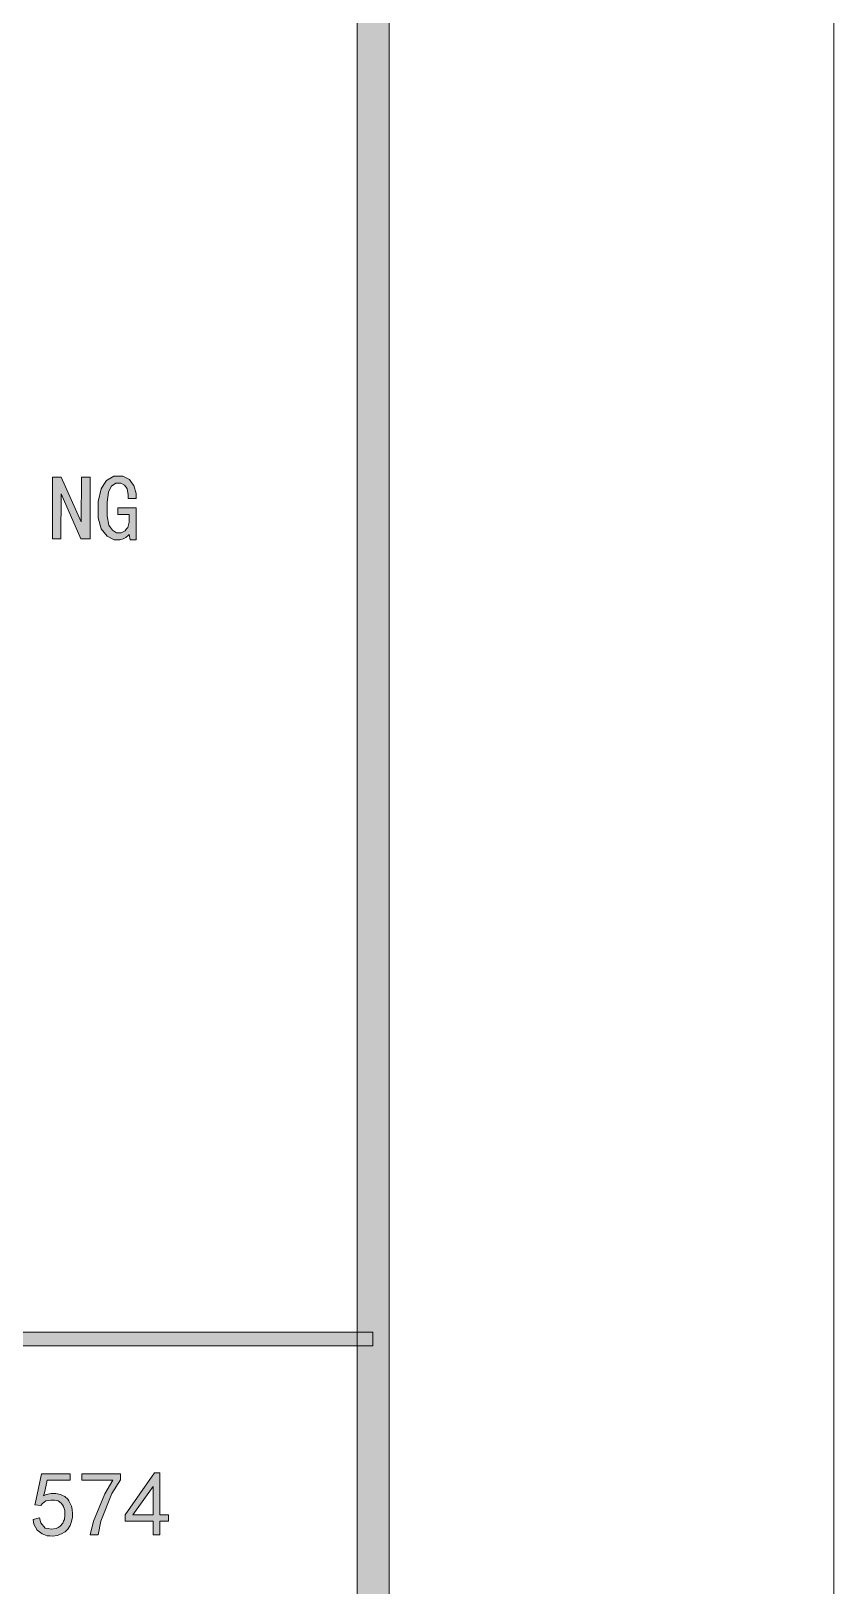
# Model space of a CAD drawing. Header units: millimetres. Extents: x -4415 to 173792, y -78716 to 47289.
# Drawn here: x 168565 to 173792, y 26409 to 36533 of the extents above; entities that cross this region are included whole.
import ezdxf

# ---------------------------------------------------------------- set-up
doc = ezdxf.new("R2010")
doc.units = ezdxf.units.MM

msp = doc.modelspace()

# ---------------------------------------------------------------- hatches: boundary and pattern name
h = msp.add_hatch(color=0)
h.dxf.hatch_style = 2
h.paths.add_polyline_path([(170896, -75821), (170687, -75611), (170687, 44183), (170896, 44393)])
h = msp.add_hatch(color=0)
h.dxf.hatch_style = 2
h.paths.add_polyline_path([(168949, 33227), (168890, 33227), (168760, 33519), (168758, 33227), (168704, 33227), (168704, 33629), (168762, 33629), (168892, 33337), (168894, 33629), (168949, 33629)])
h = msp.add_hatch(color=0)
h.dxf.hatch_style = 2
h.paths.add_polyline_path([(169250, 33221), (169210, 33221), (169204, 33255), (169198, 33248), (169183, 33236), (169173, 33231), (169164, 33227), (169142, 33221), (169131, 33221), (169106, 33221), (169061, 33245), (169041, 33268), (169022, 33291), (169003, 33364), (169003, 33415), (169003, 33470), (169021, 33553), (169038, 33580), (169056, 33607), (169104, 33634), (169135, 33634), (169162, 33634), (169205, 33614), (169220, 33594), (169235, 33574), (169250, 33522), (169250, 33490), (169198, 33490), (169198, 33516), (169191, 33552), (169182, 33565), (169173, 33577), (169150, 33590), (169135, 33590), (169116, 33590), (169088, 33570), (169078, 33550), (169069, 33531), (169060, 33465), (169060, 33420), (169060, 33376), (169071, 33316), (169083, 33300), (169095, 33283), (169122, 33266), (169137, 33266), (169152, 33266), (169177, 33278), (169185, 33289), (169194, 33300), (169204, 33335), (169204, 33359), (169204, 33385), (169131, 33385), (169131, 33429), (169250, 33429)])
h = msp.add_hatch(color=0)
h.dxf.hatch_style = 2
h.paths.add_polyline_path([(170791, 28062), (170791, 27972), (160329, 27972), (160329, 28062)])
h = msp.add_hatch(color=0)
h.dxf.hatch_style = 2
h.paths.add_polyline_path([(168620, 26852), (168628, 26820), (168656, 26785), (168676, 26782), (168696, 26778), (168729, 26782), (168741, 26790), (168754, 26798), (168771, 26817), (168776, 26830), (168782, 26842), (168786, 26870), (168786, 26885), (168785, 26901), (168776, 26926), (168769, 26937), (168761, 26948), (168742, 26962), (168730, 26965), (168718, 26968), (168693, 26968), (168678, 26965), (168662, 26962), (168639, 26945), (168629, 26932), (168589, 26937), (168592, 26944), (168614, 27046), (168634, 27139), (168819, 27139), (168819, 27097), (168669, 27097), (168664, 27065), (168652, 27014), (168645, 26996), (168664, 27004), (168696, 27011), (168712, 27011), (168727, 27010), (168756, 27004), (168770, 26997), (168785, 26991), (168805, 26973), (168812, 26962), (168818, 26950), (168828, 26928), (168830, 26917), (168833, 26906), (168835, 26881), (168835, 26868), (168834, 26856), (168829, 26829), (168825, 26816), (168819, 26802), (168805, 26779), (168797, 26771), (168787, 26762), (168763, 26748), (168751, 26743), (168737, 26737), (168705, 26733), (168688, 26734), (168670, 26735), (168637, 26748), (168621, 26760), (168605, 26772), (168583, 26812), (168578, 26841)])
h = msp.add_hatch(color=0)
h.dxf.hatch_style = 2
h.paths.add_polyline_path([(168949, 26742), (168971, 26831), (169045, 27009), (169097, 27097), (168895, 27097), (168895, 27139), (169147, 27139), (169147, 27099), (169092, 27010), (169019, 26831), (169001, 26742)])
h = msp.add_hatch(color=0)
h.paths.add_polyline_path([(169359, 26831), (169178, 26831), (169178, 26871), (169369, 27146), (169403, 27146), (169403, 26871), (169460, 26871), (169460, 26831), (169403, 26831), (169403, 26742), (169359, 26742)])
h.paths.add_polyline_path([(169359, 26871), (169359, 27057), (169227, 26871)])

# ---------------------------------------------------------------- linework, layer by layer
at = {"color": 0, "lineweight": 0}
for points in [[(-4415, -78716), (173792, -78716), (173792, 47289), (-4415, 47289)], [(170896, -75821), (170687, -75611), (170687, 44183), (170896, 44393)], [(168949, 33227), (168890, 33227), (168760, 33519), (168758, 33227), (168704, 33227), (168704, 33629), (168762, 33629), (168892, 33337), (168894, 33629), (168949, 33629)], [(169250, 33221), (169210, 33221), (169204, 33255), (169198, 33248), (169183, 33236), (169173, 33231), (169164, 33227), (169142, 33221), (169131, 33221), (169106, 33221), (169061, 33245), (169041, 33268), (169022, 33291), (169003, 33364), (169003, 33415), (169003, 33470), (169021, 33553), (169038, 33580), (169056, 33607), (169104, 33634), (169135, 33634), (169162, 33634), (169205, 33614), (169220, 33594), (169235, 33574), (169250, 33522), (169250, 33490), (169198, 33490), (169198, 33516), (169191, 33552), (169182, 33565), (169173, 33577), (169150, 33590), (169135, 33590), (169116, 33590), (169088, 33570), (169078, 33550), (169069, 33531), (169060, 33465), (169060, 33420), (169060, 33376), (169071, 33316), (169083, 33300), (169095, 33283), (169122, 33266), (169137, 33266), (169152, 33266), (169177, 33278), (169185, 33289), (169194, 33300), (169204, 33335), (169204, 33359), (169204, 33385), (169131, 33385), (169131, 33429), (169250, 33429)], [(170791, 28062), (170791, 27972), (160329, 27972), (160329, 28062)], [(168620, 26852), (168628, 26820), (168656, 26785), (168676, 26782), (168696, 26778), (168729, 26782), (168741, 26790), (168754, 26798), (168771, 26817), (168776, 26830), (168782, 26842), (168786, 26870), (168786, 26885), (168785, 26901), (168776, 26926), (168769, 26937), (168761, 26948), (168742, 26962), (168730, 26965), (168718, 26968), (168693, 26968), (168678, 26965), (168662, 26962), (168639, 26945), (168629, 26932), (168589, 26937), (168592, 26944), (168614, 27046), (168634, 27139), (168819, 27139), (168819, 27097), (168669, 27097), (168664, 27065), (168652, 27014), (168645, 26996), (168664, 27004), (168696, 27011), (168712, 27011), (168727, 27010), (168756, 27004), (168770, 26997), (168785, 26991), (168805, 26973), (168812, 26962), (168818, 26950), (168828, 26928), (168830, 26917), (168833, 26906), (168835, 26881), (168835, 26868), (168834, 26856), (168829, 26829), (168825, 26816), (168819, 26802), (168805, 26779), (168797, 26771), (168787, 26762), (168763, 26748), (168751, 26743), (168737, 26737), (168705, 26733), (168688, 26734), (168670, 26735), (168637, 26748), (168621, 26760), (168605, 26772), (168583, 26812), (168578, 26841)], [(168949, 26742), (168971, 26831), (169045, 27009), (169097, 27097), (168895, 27097), (168895, 27139), (169147, 27139), (169147, 27099), (169092, 27010), (169019, 26831), (169001, 26742)], [(169359, 26831), (169178, 26831), (169178, 26871), (169369, 27146), (169403, 27146), (169403, 26871), (169460, 26871), (169460, 26831), (169403, 26831), (169403, 26742), (169359, 26742)], [(169359, 26871), (169359, 27057), (169227, 26871)]]:
    msp.add_lwpolyline(points, close=True, dxfattribs=at)

doc.saveas('drawing.dxf')
